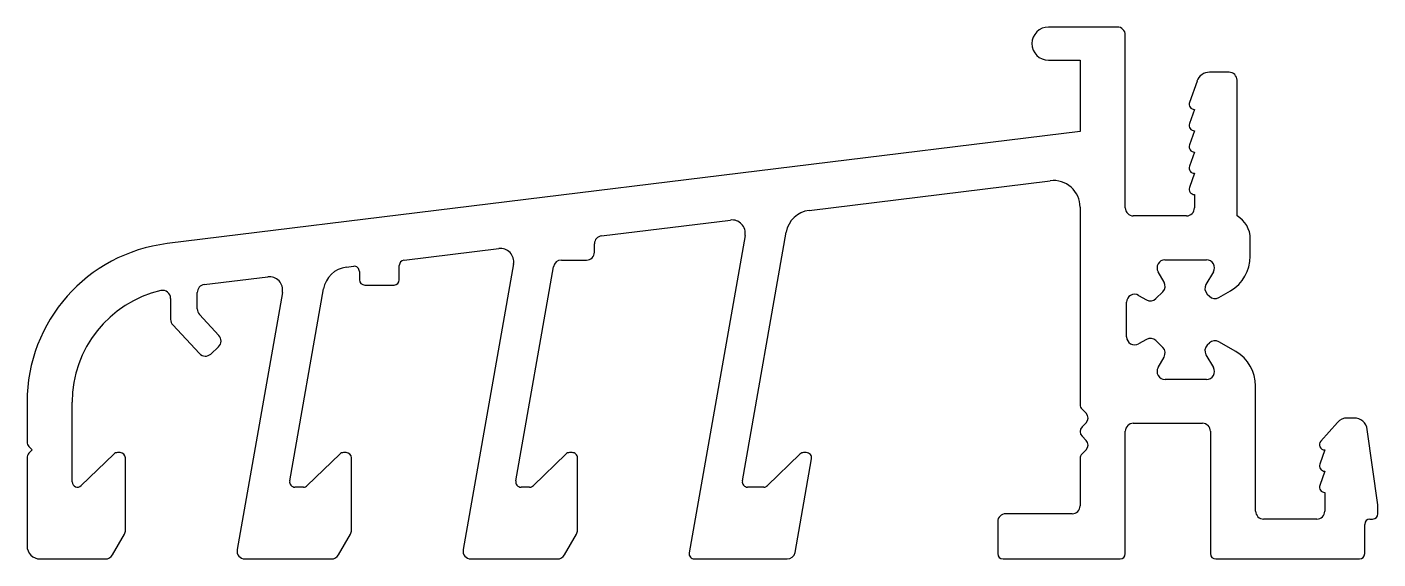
# Model space of a CAD drawing. Extents: x 1458.8 to 1509.6, y 767.4 to 787.4.
import ezdxf

# ---------------------------------------------------------------- set-up
doc = ezdxf.new("R2010")
doc.units = 0
doc.layers.get('0').update_dxf_attribs({"linetype": 'CONTINUOUS'})

msp = doc.modelspace()

# ---------------------------------------------------------------- linework, layer by layer
for p, q in [((1499.797, 787.422), (1497.208, 787.422)), ((1500.097, 780.622), (1500.097, 787.122)), ((1497.208, 786.172), (1498.397, 786.172)), ((1498.397, 786.172), (1498.397, 783.493)), ((1502.792, 785.389), (1502.509, 784.589)), ((1503.997, 785.722), (1503.263, 785.722)), ((1504.297, 780.322), (1504.297, 785.422)), ((1502.697, 784.322), (1502.509, 783.789)), ((1498.397, 783.493), (1464.066, 779.277)), ((1502.697, 783.522), (1502.509, 782.989)), ((1502.697, 782.722), (1502.509, 782.189)), ((1502.697, 781.922), (1502.509, 781.389)), ((1488.208, 780.529), (1497.275, 781.642)), ((1502.697, 781.122), (1502.697, 780.622)), ((1498.397, 780.65), (1498.397, 773.229)), ((1502.397, 780.322), (1500.397, 780.322)), ((1480.399, 779.57), (1485.246, 780.165)), ((1480.136, 778.958), (1480.136, 779.272)), ((1485.799, 779.582), (1483.697, 767.657)), ((1485.696, 770.357), (1487.345, 779.71)), ((1504.797, 778.802), (1504.797, 779.456)), ((1472.973, 778.658), (1476.537, 779.096)), ((1470.811, 778.393), (1471.073, 778.425)), ((1472.797, 777.922), (1472.797, 778.46)), ((1477.09, 778.513), (1475.197, 767.774)), ((1477.176, 770.357), (1478.595, 778.41)), ((1478.891, 778.658), (1479.836, 778.658)), ((1501.588, 778.672), (1503.148, 778.672)), ((1465.461, 777.736), (1467.849, 778.029)), ((1471.297, 778.226), (1471.297, 777.922)), ((1501.554, 777.832), (1501.328, 778.222)), ((1503.407, 778.222), (1503.13, 777.742)), ((1465.197, 776.821), (1465.197, 777.438)), ((1468.402, 777.446), (1466.697, 767.774)), ((1468.676, 770.357), (1469.948, 777.574)), ((1471.497, 777.722), (1472.597, 777.722)), ((1500.597, 777.334), (1500.888, 777.166)), ((1501.25, 777.213), (1501.506, 777.469)), ((1503.178, 777.38), (1503.256, 777.302)), ((1503.618, 777.255), (1504.047, 777.503)), ((1464.197, 777.219), (1464.197, 776.428)), ((1500.147, 775.77), (1500.147, 777.074)), ((1466.015, 775.825), (1465.278, 776.617)), ((1464.278, 776.224), (1465.283, 775.144)), ((1465.707, 775.128), (1466, 775.401)), ((1500.888, 775.678), (1500.597, 775.511)), ((1501.506, 775.374), (1501.25, 775.631)), ((1503.256, 775.542), (1503.178, 775.464)), ((1504.247, 775.226), (1503.618, 775.59)), ((1501.329, 774.622), (1501.554, 775.012)), ((1503.13, 775.102), (1503.407, 774.622)), ((1503.147, 774.172), (1501.589, 774.172)), ((1504.997, 769.222), (1504.997, 773.927)), ((1458.797, 773.322), (1458.797, 771.826)), ((1460.497, 770.322), (1460.497, 773.322)), ((1498.471, 773.052), (1498.624, 772.899)), ((1508.699, 772.722), (1508.447, 772.722)), ((1498.624, 772.545), (1498.469, 772.39)), ((1500.097, 767.622), (1500.097, 772.222)), ((1500.397, 772.522), (1502.997, 772.522)), ((1503.297, 772.222), (1503.297, 767.622)), ((1508.074, 772.555), (1507.448, 771.855)), ((1509.592, 769.457), (1509.194, 772.292)), ((1498.469, 772.036), (1498.624, 771.88)), ((1458.797, 771.218), (1458.797, 767.922)), ((1458.871, 771.649), (1458.997, 771.522)), ((1458.997, 771.522), (1458.871, 771.395)), ((1462.058, 771.365), (1460.837, 770.179)), ((1462.297, 771.422), (1462.197, 771.422)), ((1462.497, 768.502), (1462.497, 771.222)), ((1470.558, 771.365), (1469.337, 770.179)), ((1470.797, 771.422), (1470.697, 771.422)), ((1470.997, 768.502), (1470.997, 771.222)), ((1479.058, 771.365), (1477.837, 770.179)), ((1479.298, 771.422), (1479.198, 771.422)), ((1479.497, 768.502), (1479.498, 771.222)), ((1487.861, 771.365), (1486.64, 770.179)), ((1487.677, 767.67), (1488.297, 771.187)), ((1488.1, 771.422), (1488, 771.422)), ((1498.397, 771.197), (1498.397, 769.422)), ((1498.624, 771.527), (1498.471, 771.373)), ((1507.597, 771.522), (1507.409, 770.989)), ((1507.597, 770.722), (1507.409, 770.189)), ((1469.197, 770.122), (1468.873, 770.122)), ((1477.698, 770.122), (1477.373, 770.122)), ((1486.5, 770.122), (1485.893, 770.122)), ((1507.597, 769.922), (1507.597, 769.222)), ((1498.097, 769.122), (1495.597, 769.122)), ((1509.597, 769.122), (1509.597, 769.387)), ((1495.297, 768.822), (1495.297, 767.622)), ((1507.297, 768.922), (1505.297, 768.922)), ((1509.097, 767.622), (1509.097, 768.722)), ((1509.297, 768.922), (1509.397, 768.922)), ((1462.007, 767.572), (1462.457, 768.352)), ((1470.507, 767.572), (1470.957, 768.352)), ((1479.007, 767.572), (1479.457, 768.352)), ((1459.297, 767.422), (1461.747, 767.422)), ((1466.993, 767.422), (1470.247, 767.422)), ((1475.493, 767.422), (1478.747, 767.422)), ((1483.894, 767.422), (1487.382, 767.422)), ((1495.497, 767.422), (1499.897, 767.422)), ((1503.497, 767.422), (1508.897, 767.422))]:
    msp.add_line(p, q)
for centre, radius, start, end in [((1497.208, 786.797), 0.625, 90, 270), ((1499.797, 787.122), 0.3, 0, 90), ((1503.263, 785.222), 0.5, 90, 160.5288), ((1503.997, 785.422), 0.3, 360, 90), ((1502.697, 784.522), 0.2, 160.5288, 270), ((1502.697, 783.722), 0.2, 160.5288, 270), ((1502.697, 782.922), 0.2, 160.5288, 270), ((1502.697, 782.122), 0.2, 160.5288, 270), ((1497.397, 780.65), 1, 360, 97), ((1502.697, 781.322), 0.2, 160.5288, 270), ((1488.33, 779.536), 1, 97, 170.0043), ((1500.397, 780.622), 0.3, 180, 270), ((1502.397, 780.622), 0.3, 270, 0), ((1503.797, 779.456), 1, 360, 60), ((1485.307, 779.669), 0.5, 350.0043, 97), ((1464.797, 773.322), 6, 97, 180), ((1480.436, 779.272), 0.3, 97, 180), ((1476.598, 778.599), 0.5, 350.0043, 97), ((1479.836, 778.958), 0.3, 270, 0), ((1503.297, 778.802), 1.5, 300, 0), ((1470.932, 777.4), 1, 97, 170.0043), ((1471.097, 778.226), 0.2, 360, 97), ((1472.997, 778.46), 0.2, 97, 180), ((1478.891, 778.358), 0.3, 90, 170.0043), ((1501.588, 778.372), 0.3, 90, 210), ((1503.148, 778.372), 0.3, 330, 90), ((1467.91, 777.533), 0.5, 350.0043, 97), ((1471.497, 777.922), 0.2, 180, 270), ((1472.597, 777.922), 0.2, 270, 0), ((1501.294, 777.682), 0.3, 315, 30), ((1464.797, 773.322), 4.3, 103.0029, 180), ((1463.897, 777.219), 0.3, 0, 103.0029), ((1465.497, 777.438), 0.3, 97, 180), ((1500.447, 777.074), 0.3, 60, 180), ((1503.39, 777.592), 0.3, 150, 225), ((1503.468, 777.514), 0.3, 225, 300), ((1465.497, 776.821), 0.3, 180, 222.939), ((1501.038, 777.425), 0.3, 240, 315), ((1464.497, 776.428), 0.3, 180, 222.939), ((1465.795, 775.621), 0.3, 312.939, 42.939), ((1500.447, 775.77), 0.3, 180, 300), ((1501.038, 775.419), 0.3, 45, 120), ((1501.294, 775.162), 0.3, 330, 45), ((1503.39, 775.252), 0.3, 135, 210), ((1503.468, 775.33), 0.3, 60, 135), ((1503.497, 773.927), 1.5, 360, 60), ((1465.502, 775.348), 0.3, 222.939, 312.939), ((1501.589, 774.472), 0.3, 150, 270), ((1503.147, 774.472), 0.3, 270, 30), ((1498.647, 773.229), 0.25, 180, 225), ((1498.447, 772.722), 0.25, 315, 45), ((1508.447, 772.222), 0.5, 90, 138.1897), ((1508.699, 772.222), 0.5, 8, 90), ((1498.645, 772.213), 0.25, 135, 225), ((1500.397, 772.222), 0.3, 90, 180), ((1502.997, 772.222), 0.3, 360, 90), ((1459.047, 771.826), 0.25, 180, 225), ((1498.447, 771.704), 0.25, 315, 45), ((1507.597, 771.722), 0.2, 138.1897, 270), ((1459.047, 771.218), 0.25, 135, 180), ((1462.197, 771.222), 0.2, 90, 134.1822), ((1462.297, 771.222), 0.2, 360, 90), ((1470.697, 771.222), 0.2, 90, 134.1822), ((1470.797, 771.222), 0.2, 0, 90), ((1479.198, 771.222), 0.2, 90, 134.1822), ((1479.298, 771.222), 0.2, 359.9919, 90), ((1488, 771.222), 0.2, 90, 134.1822), ((1488.1, 771.222), 0.2, 350.0043, 90), ((1498.647, 771.197), 0.25, 135, 180), ((1507.597, 770.922), 0.2, 160.5288, 270), ((1460.697, 770.322), 0.2, 180, 314.1822), ((1468.873, 770.322), 0.2, 170.0043, 270), ((1469.197, 770.322), 0.2, 270, 314.1822), ((1477.373, 770.322), 0.2, 170.0043, 270), ((1477.698, 770.322), 0.2, 270, 314.1822), ((1485.893, 770.322), 0.2, 170.0043, 270), ((1486.5, 770.322), 0.2, 270, 314.1822), ((1507.597, 770.122), 0.2, 160.5288, 270), ((1495.597, 768.822), 0.3, 90, 180), ((1498.097, 769.422), 0.3, 270, 0), ((1505.297, 769.222), 0.3, 180, 270), ((1507.297, 769.222), 0.3, 270, 360), ((1509.397, 769.122), 0.2, 270, 360), ((1509.097, 769.387), 0.5, 360, 8), ((1509.297, 768.722), 0.2, 90, 180), ((1462.197, 768.502), 0.3, 330, 360), ((1470.697, 768.502), 0.3, 330, 0), ((1479.197, 768.502), 0.3, 330, 359.9919), ((1459.297, 767.922), 0.5, 180, 270), ((1466.993, 767.722), 0.3, 170.0043, 270), ((1475.493, 767.722), 0.3, 170.0043, 270), ((1483.894, 767.622), 0.2, 170.0043, 270), ((1487.382, 767.722), 0.3, 270, 350.0043), ((1495.497, 767.622), 0.2, 180, 270), ((1499.897, 767.622), 0.2, 270, 360), ((1503.497, 767.622), 0.2, 180, 270), ((1508.897, 767.622), 0.2, 270, 360), ((1461.747, 767.722), 0.3, 270, 330), ((1470.247, 767.722), 0.3, 270, 330), ((1478.747, 767.722), 0.3, 270, 330)]:
    msp.add_arc(centre, radius, start, end)

doc.saveas('drawing.dxf')
